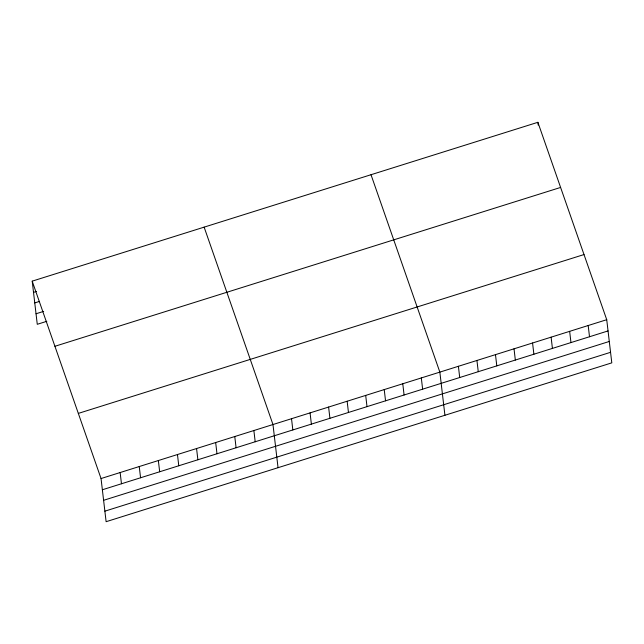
<?xml version="1.0" encoding="UTF-8"?>
<svg xmlns="http://www.w3.org/2000/svg" width="644" height="644" viewBox="0 0 644 644"><rect width="100%" height="100%" fill="white"/><g stroke="black" fill="none" stroke-linecap="round" stroke-linejoin="round"><path stroke-width="0.97" d="M32.2 281.146L537.885 122.304L606.729 319.698L611.8 362.854L106.115 521.696L101.044 478.54L32.2 281.146L37.272 324.302L46.819 321.308M33.52 292.376L36.386 291.474M34.76 302.913L39.534 301.408M36.032 313.765L43.671 311.366M54.917 346.287L560.602 187.444M78.326 413.4L584.011 254.557M101.044 478.54L606.729 319.698M102.364 489.77L608.049 330.927M103.603 500.308L609.288 341.465M104.875 511.167L610.56 352.316M371.008 174.717L439.852 372.111L444.924 415.275M204.132 227.139L272.976 424.533L278.047 467.697M588.189 325.518L589.51 336.756M569.65 331.346L570.962 342.576M537.885 122.304L538.215 125.105M551.103 337.166L552.423 348.404M532.564 342.994L533.884 354.224M514.025 348.815L515.337 360.052M495.478 354.643L496.798 365.873M476.938 360.463L478.259 371.701M458.399 366.291L459.711 377.521M421.313 377.939L422.633 389.169M402.774 383.76L404.086 394.997M384.227 389.588L385.547 400.818M365.687 395.408L367.008 406.646M347.148 401.236L348.46 412.466M328.601 407.056L329.921 418.294M310.062 412.885L311.382 424.114M291.523 418.713L292.835 429.942M253.873 430.53L255.193 441.768M234.77 436.535L236.09 447.765M215.668 442.533L216.988 453.77M196.565 448.538L197.885 459.768M177.462 454.535L178.774 465.765M158.352 460.541L159.672 471.77M139.249 466.538L140.569 477.768M120.146 472.543L121.466 483.773"/></g></svg>
